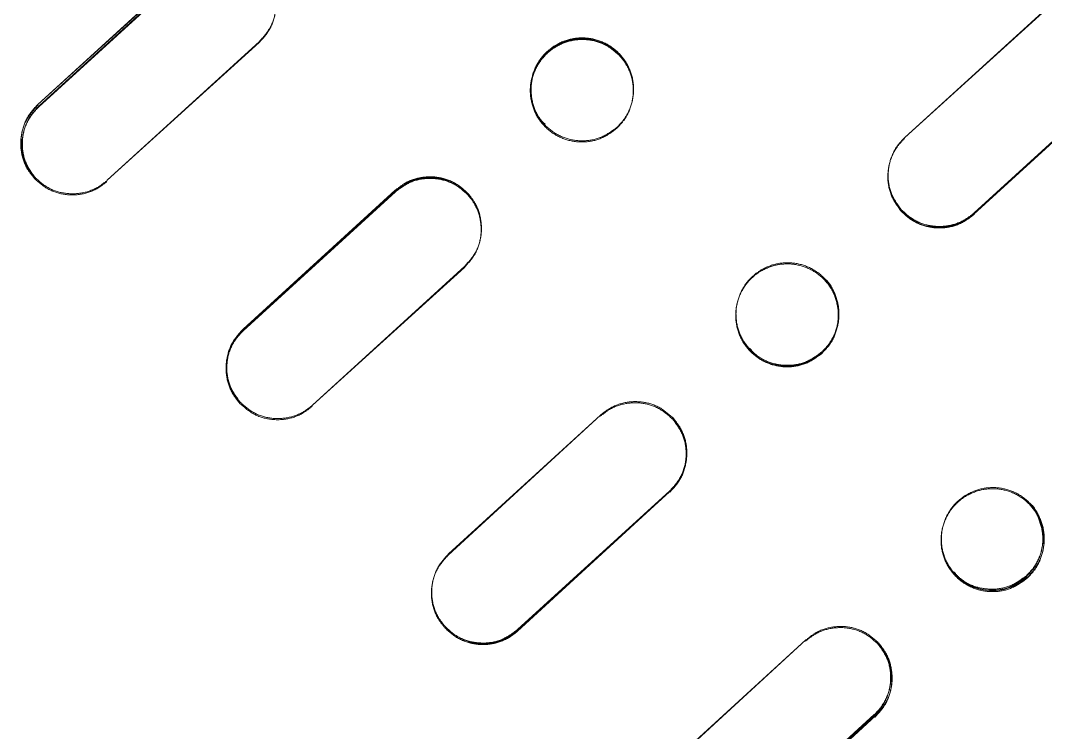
# Model space of a CAD drawing. Header units: millimetres. Extents: x -71377 to 516042, y -145869 to 441446.
# Drawn here: x 216652.5 to 216752, y 145951 to 146020.2 of the extents above; entities that cross this region are included whole.
import ezdxf

# ---------------------------------------------------------------- set-up
doc = ezdxf.new("R2010")
doc.units = ezdxf.units.MM
doc.header["$LTSCALE"] = 1000
doc.linetypes.add('IMPORT-DASHEDX2 _4_', pattern=[152.4, 101.6, -50.8])
doc.layers.add('05', color=5, linetype='IMPORT-DASHEDX2 _4_', lineweight=5)
doc.layers.add('조경라인_dwg', color=8, linetype='Continuous', lineweight=5)

# ---------------------------------------------------------------- blocks, each defined once
blk = doc.blocks.new('조경라인_dwg-6847807-지반층 배치도')
at = {"layer": '05'}
blk.add_line((216745.091, 146001.45), (216745.059, 146001.338), dxfattribs=at)
at = {"layer": '05', "flags": 128}
for points in [[(216654.143, 146011.926), (216654.298, 146011.902), (216669.068, 146025.388), (216668.944, 146025.524), (216654.175, 146012.038)], [(216654.175, 146012.038), (216668.913, 146025.412), (216669.036, 146025.276), (216654.267, 146011.791)], [(216753.087, 146022.208), (216738.349, 146008.834), (216753.118, 146022.32)], [(216675.65, 146018.033), (216660.912, 146004.659), (216675.681, 146018.145)], [(216745.024, 146001.376), (216759.794, 146014.862), (216759.829, 146014.823), (216745.056, 146001.488), (216759.825, 146014.974), (216759.86, 146014.935), (216745.091, 146001.45)], [(216674.071, 145990.101), (216674.147, 145990.164), (216688.916, 146003.65), (216688.872, 146003.699), (216674.102, 145990.213)], [(216674.102, 145990.213), (216688.84, 146003.587), (216688.885, 146003.538), (216674.115, 145990.053)], [(216695.582, 145996.203), (216680.844, 145982.829), (216695.614, 145996.315)], [(216694.008, 145968.265), (216708.81, 145981.863), (216694.04, 145968.377)], [(216715.552, 145974.478), (216700.751, 145960.881), (216700.716, 145960.919), (216715.485, 145974.405)], [(216715.52, 145974.367), (216715.517, 145974.517), (216700.747, 145961.031), (216700.782, 145960.993), (216715.552, 145974.478)], [(216713.942, 145946.434), (216728.743, 145960.031), (216713.974, 145946.545)], [(216735.481, 145952.651), (216720.68, 145939.054), (216720.566, 145939.179), (216735.336, 145952.665)], [(216735.45, 145952.54), (216735.367, 145952.777), (216720.598, 145939.291), (216720.712, 145939.166), (216735.481, 145952.651)]]:
    blk.add_lwpolyline(points, dxfattribs=at)
at = {"layer": '05'}
for points, knots in [([(216675.65, 146018.033), (216676.028, 146018.453), (216676.783, 146019.293), (216677.309, 146020.939), (216677.289, 146022.638), (216676.784, 146024.079), (216676.204, 146024.806), (216675.973, 146025.094)], [0, 0, 0, 0, 0.214691, 0.429386, 0.644079, 0.858774, 1, 1, 1, 1]), ([(216675.681, 146018.145), (216676.059, 146018.565), (216676.815, 146019.405), (216677.341, 146021.051), (216677.321, 146022.75), (216676.816, 146024.191), (216676.235, 146024.918), (216676.005, 146025.206)], [0, 0, 0, 0, 0.214691, 0.429386, 0.644079, 0.858774, 1, 1, 1, 1]), ([(216703.378, 146010.006), (216703.235, 146010.136), (216702.678, 146010.646), (216702.155, 146011.908), (216701.932, 146013.586), (216702.31, 146015.261), (216703.213, 146016.712), (216704.547, 146017.784), (216706.162, 146018.355), (216707.866, 146018.352), (216709.49, 146017.818), (216710.309, 146017.066), (216710.712, 146016.696)], [0, 0, 0, 0, 0.036867, 0.144259, 0.251652, 0.359044, 0.466436, 0.573828, 0.68122, 0.788611, 0.896005, 1, 1, 1, 1]), ([(216703.409, 146010.118), (216703.267, 146010.248), (216702.71, 146010.757), (216702.186, 146012.02), (216701.963, 146013.698), (216702.342, 146015.373), (216703.245, 146016.824), (216704.579, 146017.895), (216706.194, 146018.466), (216707.898, 146018.463), (216709.522, 146017.93), (216710.341, 146017.178), (216710.744, 146016.808)], [0, 0, 0, 0, 0.036867, 0.144259, 0.251652, 0.359044, 0.466436, 0.573828, 0.68122, 0.788611, 0.896005, 1, 1, 1, 1]), ([(216703.611, 146017.073), (216703.896, 146017.334), (216704.671, 146017.892), (216706.116, 146018.402), (216707.827, 146018.405), (216709.443, 146017.842), (216710.781, 146016.776), (216711.69, 146015.327), (216712.07, 146013.657), (216711.87, 146011.963), (216711.23, 146010.598), (216710.596, 146009.941), (216710.352, 146009.689)], [0.5, 0.5, 0.5, 0.5, 0.5368856, 0.5905742, 0.6442622, 0.6979514, 0.7516396, 0.805328, 0.8590167, 0.9127045, 0.966394, 1, 1, 1, 1]), ([(216703.643, 146017.185), (216703.928, 146017.446), (216704.703, 146018.004), (216706.148, 146018.514), (216707.859, 146018.517), (216709.474, 146017.954), (216710.812, 146016.888), (216711.721, 146015.439), (216712.101, 146013.769), (216711.902, 146012.075), (216711.262, 146010.71), (216710.628, 146010.053), (216710.383, 146009.8)], [0.5, 0.5, 0.5, 0.5, 0.5368856, 0.5905742, 0.6442622, 0.6979514, 0.7516396, 0.805328, 0.8590167, 0.9127045, 0.966394, 1, 1, 1, 1]), ([(216710.352, 146009.689), (216709.899, 146009.35), (216708.994, 146008.674), (216707.308, 146008.301), (216705.612, 146008.471), (216704.063, 146009.203), (216702.845, 146010.403), (216702.093, 146011.94), (216701.892, 146013.639), (216702.264, 146015.309), (216702.962, 146016.429), (216703.481, 146016.955), (216703.611, 146017.073)], [0, 0, 0, 0, 0.0536882, 0.107377, 0.1610657, 0.2147541, 0.2684426, 0.3221312, 0.3758198, 0.4295083, 0.4831969, 0.5, 0.5, 0.5, 0.5]), ([(216710.383, 146009.8), (216709.931, 146009.462), (216709.026, 146008.785), (216707.34, 146008.413), (216705.644, 146008.583), (216704.095, 146009.315), (216702.877, 146010.515), (216702.125, 146012.052), (216701.923, 146013.751), (216702.296, 146015.421), (216702.993, 146016.54), (216703.513, 146017.067), (216703.643, 146017.185)], [0, 0, 0, 0, 0.0536882, 0.107377, 0.1610657, 0.2147541, 0.2684426, 0.3221312, 0.3758198, 0.4295083, 0.4831969, 0.5, 0.5, 0.5, 0.5]), ([(216654.143, 146011.926), (216653.765, 146011.507), (216653.009, 146010.667), (216652.484, 146009.021), (216652.503, 146007.322), (216653.008, 146005.881), (216653.588, 146005.154), (216653.819, 146004.866)], [0, 0, 0, 0, 0.214695, 0.429386, 0.644079, 0.858774, 1, 1, 1, 1]), ([(216654.175, 146012.038), (216653.797, 146011.618), (216653.041, 146010.779), (216652.515, 146009.132), (216652.535, 146007.434), (216653.039, 146005.993), (216653.62, 146005.266), (216653.85, 146004.978)], [0, 0, 0, 0, 0.214695, 0.429386, 0.644079, 0.858774, 1, 1, 1, 1]), ([(216653.943, 146004.73), (216653.605, 146005.182), (216652.929, 146006.086), (216652.556, 146007.773), (216652.732, 146009.463), (216653.366, 146010.853), (216654.011, 146011.524), (216654.267, 146011.791)], [0, 0, 0, 0, 0.214692, 0.429384, 0.644077, 0.858772, 1, 1, 1, 1]), ([(216653.974, 146004.842), (216653.636, 146005.294), (216652.961, 146006.198), (216652.588, 146007.885), (216652.763, 146009.575), (216653.398, 146010.965), (216654.043, 146011.636), (216654.298, 146011.902)], [0, 0, 0, 0, 0.214692, 0.429384, 0.644077, 0.858772, 1, 1, 1, 1]), ([(216737.996, 146001.659), (216737.658, 146002.111), (216736.981, 146003.016), (216736.608, 146004.703), (216736.782, 146006.394), (216737.416, 146007.784), (216738.061, 146008.456), (216738.317, 146008.722)], [0, 0, 0, 0, 0.214692, 0.429384, 0.644078, 0.858772, 1, 1, 1, 1]), ([(216738.027, 146001.77), (216737.689, 146002.223), (216737.013, 146003.127), (216736.639, 146004.815), (216736.814, 146006.506), (216737.448, 146007.896), (216738.093, 146008.568), (216738.349, 146008.834)], [0, 0, 0, 0, 0.214692, 0.429384, 0.644078, 0.858772, 1, 1, 1, 1]), ([(216653.819, 146004.866), (216654.238, 146004.488), (216655.077, 146003.733), (216656.724, 146003.209), (216658.423, 146003.23), (216659.864, 146003.736), (216660.592, 146004.317), (216660.88, 146004.548)], [0, 0, 0, 0, 0.214692, 0.429385, 0.644078, 0.858772, 1, 1, 1, 1]), ([(216653.85, 146004.978), (216654.27, 146004.6), (216655.109, 146003.845), (216656.755, 146003.321), (216658.454, 146003.342), (216659.896, 146003.848), (216660.623, 146004.429), (216660.912, 146004.659)], [0, 0, 0, 0, 0.214692, 0.429385, 0.644078, 0.858772, 1, 1, 1, 1]), ([(216695.904, 146003.266), (216695.484, 146003.644), (216694.644, 146004.4), (216692.997, 146004.925), (216691.298, 146004.904), (216689.856, 146004.399), (216689.129, 146003.818), (216688.84, 146003.587)], [0, 0, 0, 0, 0.214693, 0.429384, 0.644077, 0.858772, 1, 1, 1, 1]), ([(216695.935, 146003.378), (216695.515, 146003.756), (216694.676, 146004.512), (216693.029, 146005.037), (216691.33, 146005.016), (216689.888, 146004.511), (216689.16, 146003.929), (216688.872, 146003.699)], [0, 0, 0, 0, 0.214693, 0.429384, 0.644077, 0.858772, 1, 1, 1, 1]), ([(216688.885, 146003.538), (216689.337, 146003.876), (216690.242, 146004.553), (216691.93, 146004.927), (216693.62, 146004.752), (216695.01, 146004.118), (216695.682, 146003.474), (216695.948, 146003.218)], [0, 0, 0, 0, 0.214692, 0.429387, 0.64408, 0.858775, 1, 1, 1, 1]), ([(216688.916, 146003.65), (216689.369, 146003.988), (216690.273, 146004.665), (216691.961, 146005.038), (216693.651, 146004.864), (216695.042, 146004.23), (216695.713, 146003.585), (216695.98, 146003.33)], [0, 0, 0, 0, 0.214692, 0.429387, 0.64408, 0.858775, 1, 1, 1, 1]), ([(216695.582, 145996.203), (216695.96, 145996.623), (216696.716, 145997.462), (216697.241, 145999.109), (216697.221, 146000.809), (216696.715, 146002.251), (216696.134, 146002.978), (216695.904, 146003.266)], [0, 0, 0, 0, 0.214692, 0.429386, 0.64408, 0.858773, 1, 1, 1, 1]), ([(216695.614, 145996.315), (216695.992, 145996.735), (216696.747, 145997.574), (216697.273, 145999.221), (216697.252, 146000.92), (216696.747, 146002.363), (216696.166, 146003.09), (216695.935, 146003.378)], [0, 0, 0, 0, 0.214692, 0.429386, 0.64408, 0.858773, 1, 1, 1, 1]), ([(216737.961, 146001.697), (216738.381, 146001.319), (216739.22, 146000.563), (216740.867, 146000.038), (216742.566, 146000.059), (216744.009, 146000.564), (216744.736, 146001.146), (216745.024, 146001.376)], [0, 0, 0, 0, 0.214692, 0.429385, 0.644078, 0.858772, 1, 1, 1, 1]), ([(216737.992, 146001.809), (216738.412, 146001.431), (216739.252, 146000.675), (216740.899, 146000.15), (216742.598, 146000.171), (216744.04, 146000.676), (216744.767, 146001.257), (216745.056, 146001.488)], [0, 0, 0, 0, 0.214692, 0.429385, 0.644078, 0.858772, 1, 1, 1, 1]), ([(216745.059, 146001.338), (216744.607, 146001), (216743.702, 146000.323), (216742.014, 145999.949), (216740.324, 146000.124), (216738.934, 146000.758), (216738.262, 146001.403), (216737.996, 146001.659)], [0, 0, 0, 0, 0.214696, 0.429387, 0.644081, 0.858773, 1, 1, 1, 1]), ([(216745.091, 146001.45), (216744.639, 146001.111), (216743.734, 146000.435), (216742.046, 146000.061), (216740.356, 146000.236), (216738.965, 146000.87), (216738.294, 146001.514), (216738.027, 146001.77)], [0, 0, 0, 0, 0.214696, 0.429387, 0.644081, 0.858773, 1, 1, 1, 1]), ([(216723.549, 145995.238), (216723.834, 145995.498), (216724.609, 145996.056), (216726.054, 145996.566), (216727.765, 145996.569), (216729.381, 145996.006), (216730.719, 145994.94), (216731.628, 145993.491), (216732.008, 145991.821), (216731.808, 145990.127), (216731.168, 145988.762), (216730.534, 145988.105), (216730.29, 145987.852)], [0.5, 0.5, 0.5, 0.5, 0.5368855, 0.5905738, 0.644262, 0.6979515, 0.7516393, 0.8053276, 0.8590161, 0.9127044, 0.966394, 1, 1, 1, 1]), ([(216723.58, 145995.349), (216723.866, 145995.61), (216724.64, 145996.168), (216726.086, 145996.678), (216727.797, 145996.681), (216729.412, 145996.118), (216730.75, 145995.051), (216731.659, 145993.603), (216732.039, 145991.933), (216731.84, 145990.238), (216731.2, 145988.873), (216730.566, 145988.217), (216730.321, 145987.964)], [0.5, 0.5, 0.5, 0.5, 0.5368855, 0.5905738, 0.644262, 0.6979515, 0.7516393, 0.8053276, 0.8590161, 0.9127044, 0.966394, 1, 1, 1, 1]), ([(216730.29, 145987.852), (216729.837, 145987.514), (216728.932, 145986.837), (216727.246, 145986.465), (216725.55, 145986.635), (216724.001, 145987.367), (216722.783, 145988.567), (216722.031, 145990.104), (216721.83, 145991.803), (216722.202, 145993.473), (216722.899, 145994.593), (216723.419, 145995.119), (216723.549, 145995.238)], [0, 0, 0, 0, 0.0536883, 0.1073774, 0.1610657, 0.2147543, 0.2684428, 0.3221314, 0.3758193, 0.4295084, 0.4831968, 0.5, 0.5, 0.5, 0.5]), ([(216730.321, 145987.964), (216729.869, 145987.626), (216728.964, 145986.949), (216727.278, 145986.577), (216725.582, 145986.747), (216724.033, 145987.478), (216722.815, 145988.679), (216722.062, 145990.216), (216721.861, 145991.915), (216722.234, 145993.585), (216722.931, 145994.705), (216723.45, 145995.231), (216723.58, 145995.349)], [0, 0, 0, 0, 0.0536883, 0.1073774, 0.1610657, 0.2147543, 0.2684428, 0.3221314, 0.3758193, 0.4295084, 0.4831968, 0.5, 0.5, 0.5, 0.5]), ([(216730.571, 145994.947), (216730.585, 145994.936), (216731.038, 145994.578), (216731.565, 145993.498), (216731.98, 145991.868), (216731.771, 145990.163), (216731.134, 145988.8), (216730.499, 145988.143), (216730.255, 145987.891)], [0, 0, 0, 0, 0.006793, 0.221495, 0.436199, 0.650899, 0.865608, 1, 1, 1, 1]), ([(216730.602, 145995.059), (216730.616, 145995.048), (216731.069, 145994.69), (216731.597, 145993.61), (216732.012, 145991.979), (216731.803, 145990.274), (216731.165, 145988.912), (216730.531, 145988.255), (216730.286, 145988.002)], [0, 0, 0, 0, 0.006793, 0.221495, 0.436199, 0.650899, 0.865608, 1, 1, 1, 1]), ([(216674.102, 145990.213), (216673.724, 145989.793), (216672.969, 145988.954), (216672.443, 145987.307), (216672.464, 145985.608), (216672.969, 145984.166), (216673.55, 145983.438), (216673.781, 145983.15)], [0, 0, 0, 0, 0.214695, 0.429386, 0.644077, 0.858771, 1, 1, 1, 1]), ([(216674.071, 145990.101), (216673.693, 145989.681), (216672.937, 145988.842), (216672.412, 145987.195), (216672.432, 145985.496), (216672.937, 145984.054), (216673.519, 145983.327), (216673.749, 145983.038)], [0, 0, 0, 0, 0.214695, 0.429386, 0.644077, 0.858771, 1, 1, 1, 1]), ([(216673.794, 145982.989), (216673.456, 145983.442), (216672.779, 145984.346), (216672.406, 145986.034), (216672.58, 145987.724), (216673.215, 145989.115), (216673.859, 145989.786), (216674.115, 145990.053)], [0, 0, 0, 0, 0.214694, 0.429385, 0.644078, 0.858772, 1, 1, 1, 1]), ([(216673.825, 145983.101), (216673.487, 145983.553), (216672.811, 145984.458), (216672.437, 145986.146), (216672.612, 145987.836), (216673.246, 145989.226), (216673.891, 145989.898), (216674.147, 145990.164)], [0, 0, 0, 0, 0.214694, 0.429385, 0.644078, 0.858772, 1, 1, 1, 1]), ([(216730.255, 145987.891), (216729.803, 145987.553), (216728.898, 145986.876), (216727.208, 145986.5), (216725.525, 145986.683), (216724.111, 145987.29), (216723.485, 145987.983), (216723.236, 145988.257)], [0, 0, 0, 0, 0.214742, 0.429488, 0.644231, 0.858978, 1, 1, 1, 1]), ([(216730.286, 145988.002), (216729.834, 145987.664), (216728.93, 145986.988), (216727.24, 145986.612), (216725.557, 145986.795), (216724.143, 145987.402), (216723.516, 145988.094), (216723.268, 145988.369)], [0, 0, 0, 0, 0.214742, 0.429488, 0.644231, 0.858978, 1, 1, 1, 1]), ([(216673.749, 145983.038), (216674.169, 145982.66), (216675.009, 145981.905), (216676.656, 145981.38), (216678.355, 145981.4), (216679.797, 145981.905), (216680.524, 145982.487), (216680.813, 145982.717)], [0, 0, 0, 0, 0.214693, 0.429384, 0.644078, 0.858772, 1, 1, 1, 1]), ([(216673.781, 145983.15), (216674.201, 145982.772), (216675.04, 145982.016), (216676.687, 145981.491), (216678.386, 145981.512), (216679.829, 145982.017), (216680.556, 145982.599), (216680.844, 145982.829)], [0, 0, 0, 0, 0.214693, 0.429384, 0.644078, 0.858772, 1, 1, 1, 1]), ([(216715.842, 145981.43), (216715.422, 145981.808), (216714.582, 145982.564), (216712.935, 145983.089), (216711.236, 145983.068), (216709.794, 145982.563), (216709.066, 145981.982), (216708.778, 145981.751)], [0, 0, 0, 0, 0.214692, 0.429384, 0.644078, 0.858772, 1, 1, 1, 1]), ([(216715.873, 145981.542), (216715.453, 145981.92), (216714.614, 145982.675), (216712.967, 145983.201), (216711.267, 145983.18), (216709.825, 145982.675), (216709.098, 145982.093), (216708.81, 145981.863)], [0, 0, 0, 0, 0.214692, 0.429384, 0.644078, 0.858772, 1, 1, 1, 1]), ([(216715.807, 145981.468), (216716.145, 145981.016), (216716.821, 145980.111), (216717.195, 145978.424), (216717.02, 145976.733), (216716.386, 145975.343), (216715.741, 145974.671), (216715.485, 145974.405)], [0, 0, 0, 0, 0.214692, 0.429384, 0.644078, 0.858772, 1, 1, 1, 1]), ([(216715.838, 145981.58), (216716.176, 145981.128), (216716.853, 145980.223), (216717.226, 145978.536), (216717.052, 145976.845), (216716.418, 145975.455), (216715.773, 145974.783), (216715.517, 145974.517)], [0, 0, 0, 0, 0.214692, 0.429384, 0.644078, 0.858772, 1, 1, 1, 1]), ([(216715.52, 145974.367), (216715.898, 145974.787), (216716.654, 145975.626), (216717.179, 145977.273), (216717.159, 145978.972), (216716.653, 145980.414), (216716.072, 145981.142), (216715.842, 145981.43)], [0, 0, 0, 0, 0.214692, 0.429387, 0.64408, 0.858773, 1, 1, 1, 1]), ([(216715.552, 145974.478), (216715.93, 145974.898), (216716.685, 145975.738), (216717.211, 145977.385), (216717.19, 145979.084), (216716.685, 145980.526), (216716.104, 145981.253), (216715.873, 145981.542)], [0, 0, 0, 0, 0.214692, 0.429387, 0.64408, 0.858773, 1, 1, 1, 1]), ([(216743.483, 145973.406), (216743.768, 145973.666), (216744.543, 145974.224), (216745.988, 145974.735), (216747.698, 145974.738), (216749.313, 145974.176), (216750.651, 145973.11), (216751.559, 145971.662), (216751.938, 145969.993), (216751.738, 145968.299), (216751.098, 145966.934), (216750.464, 145966.278), (216750.219, 145966.025)], [0.5, 0.5, 0.5, 0.5, 0.5368859, 0.5905741, 0.6442623, 0.6979511, 0.7516398, 0.8053279, 0.8590166, 0.9127048, 0.9663939, 1, 1, 1, 1]), ([(216743.514, 145973.517), (216743.8, 145973.778), (216744.574, 145974.336), (216746.019, 145974.846), (216747.73, 145974.85), (216749.345, 145974.287), (216750.682, 145973.222), (216751.591, 145971.774), (216751.97, 145970.105), (216751.77, 145968.411), (216751.129, 145967.046), (216750.495, 145966.39), (216750.251, 145966.137)], [0.5, 0.5, 0.5, 0.5, 0.5368859, 0.5905741, 0.6442623, 0.6979511, 0.7516398, 0.8053279, 0.8590166, 0.9127048, 0.9663939, 1, 1, 1, 1]), ([(216750.219, 145966.025), (216749.767, 145965.687), (216748.862, 145965.01), (216747.176, 145964.637), (216745.481, 145964.807), (216743.933, 145965.537), (216742.715, 145966.737), (216741.964, 145968.273), (216741.763, 145969.972), (216742.136, 145971.641), (216742.833, 145972.761), (216743.353, 145973.287), (216743.483, 145973.406)], [0, 0, 0, 0, 0.0536881, 0.1073773, 0.1610658, 0.2147542, 0.2684432, 0.3221319, 0.37582, 0.4295085, 0.4831971, 0.5, 0.5, 0.5, 0.5]), ([(216750.251, 145966.137), (216749.799, 145965.799), (216748.894, 145965.122), (216747.208, 145964.749), (216745.513, 145964.918), (216743.964, 145965.649), (216742.747, 145966.849), (216741.995, 145968.385), (216741.795, 145970.083), (216742.168, 145971.753), (216742.865, 145972.873), (216743.384, 145973.399), (216743.514, 145973.517)], [0, 0, 0, 0, 0.0536881, 0.1073773, 0.1610658, 0.2147542, 0.2684432, 0.3221319, 0.37582, 0.4295085, 0.4831971, 0.5, 0.5, 0.5, 0.5]), ([(216750.455, 145973.316), (216750.469, 145973.305), (216750.922, 145972.948), (216751.449, 145971.868), (216751.863, 145970.238), (216751.654, 145968.534), (216751.015, 145967.172), (216750.381, 145966.515), (216750.137, 145966.262)], [0, 0, 0, 0, 0.006793, 0.221495, 0.436197, 0.6509, 0.865608, 1, 1, 1, 1]), ([(216750.423, 145973.204), (216750.437, 145973.194), (216750.89, 145972.836), (216751.417, 145971.756), (216751.831, 145970.126), (216751.622, 145968.422), (216750.984, 145967.06), (216750.349, 145966.403), (216750.105, 145966.15)], [0, 0, 0, 0, 0.006793, 0.221495, 0.436197, 0.6509, 0.865608, 1, 1, 1, 1]), ([(216694.04, 145968.377), (216693.662, 145967.957), (216692.906, 145967.118), (216692.381, 145965.471), (216692.402, 145963.771), (216692.907, 145962.329), (216693.488, 145961.602), (216693.719, 145961.314)], [0, 0, 0, 0, 0.214695, 0.429386, 0.644078, 0.858774, 1, 1, 1, 1]), ([(216694.008, 145968.265), (216693.631, 145967.846), (216692.875, 145967.006), (216692.35, 145965.359), (216692.37, 145963.66), (216692.875, 145962.218), (216693.457, 145961.49), (216693.687, 145961.202)], [0, 0, 0, 0, 0.214695, 0.429386, 0.644078, 0.858774, 1, 1, 1, 1]), ([(216750.105, 145966.15), (216749.653, 145965.812), (216748.748, 145965.136), (216747.059, 145964.76), (216745.377, 145964.941), (216743.963, 145965.548), (216743.337, 145966.24), (216743.089, 145966.514)], [0, 0, 0, 0, 0.214743, 0.429489, 0.64423, 0.858978, 1, 1, 1, 1]), ([(216750.137, 145966.262), (216749.684, 145965.924), (216748.78, 145965.248), (216747.091, 145964.872), (216745.408, 145965.053), (216743.995, 145965.66), (216743.369, 145966.352), (216743.12, 145966.626)], [0, 0, 0, 0, 0.214743, 0.429489, 0.64423, 0.858978, 1, 1, 1, 1]), ([(216700.747, 145961.031), (216700.295, 145960.693), (216699.39, 145960.017), (216697.703, 145959.643), (216696.012, 145959.817), (216694.622, 145960.451), (216693.95, 145961.096), (216693.684, 145961.352)], [0, 0, 0, 0, 0.214695, 0.429386, 0.644077, 0.858773, 1, 1, 1, 1]), ([(216735.805, 145959.712), (216735.386, 145960.09), (216734.546, 145960.845), (216732.9, 145961.369), (216731.201, 145961.349), (216729.759, 145960.843), (216729.032, 145960.262), (216728.743, 145960.031)], [0, 0, 0, 0, 0.214694, 0.429386, 0.644077, 0.858772, 1, 1, 1, 1]), ([(216700.716, 145960.919), (216700.263, 145960.581), (216699.359, 145959.905), (216697.671, 145959.531), (216695.981, 145959.705), (216694.59, 145960.339), (216693.919, 145960.984), (216693.652, 145961.24)], [0, 0, 0, 0, 0.214695, 0.429386, 0.644077, 0.858773, 1, 1, 1, 1]), ([(216693.687, 145961.202), (216694.107, 145960.824), (216694.947, 145960.068), (216696.594, 145959.543), (216698.293, 145959.564), (216699.735, 145960.069), (216700.462, 145960.651), (216700.751, 145960.881)], [0, 0, 0, 0, 0.214692, 0.429385, 0.644076, 0.858772, 1, 1, 1, 1]), ([(216693.719, 145961.314), (216694.139, 145960.936), (216694.978, 145960.18), (216696.625, 145959.655), (216698.324, 145959.676), (216699.767, 145960.181), (216700.494, 145960.762), (216700.782, 145960.993)], [0, 0, 0, 0, 0.214692, 0.429385, 0.644076, 0.858772, 1, 1, 1, 1]), ([(216735.774, 145959.6), (216735.354, 145959.978), (216734.515, 145960.733), (216732.869, 145961.258), (216731.17, 145961.237), (216729.728, 145960.731), (216729, 145960.15), (216728.712, 145959.919)], [0, 0, 0, 0, 0.214694, 0.429386, 0.644077, 0.858772, 1, 1, 1, 1]), ([(216735.659, 145959.726), (216735.997, 145959.274), (216736.673, 145958.37), (216737.046, 145956.683), (216736.871, 145954.993), (216736.236, 145953.603), (216735.591, 145952.931), (216735.336, 145952.665)], [0, 0, 0, 0, 0.214691, 0.429386, 0.644078, 0.858772, 1, 1, 1, 1]), ([(216735.691, 145959.838), (216736.029, 145959.385), (216736.705, 145958.481), (216737.077, 145956.794), (216736.902, 145955.105), (216736.268, 145953.715), (216735.623, 145953.043), (216735.367, 145952.777)], [0, 0, 0, 0, 0.214691, 0.429386, 0.644078, 0.858772, 1, 1, 1, 1]), ([(216735.45, 145952.54), (216735.828, 145952.959), (216736.584, 145953.799), (216737.109, 145955.445), (216737.09, 145957.144), (216736.585, 145958.585), (216736.004, 145959.312), (216735.774, 145959.6)], [0, 0, 0, 0, 0.214691, 0.429387, 0.64408, 0.858772, 1, 1, 1, 1]), ([(216735.481, 145952.651), (216735.859, 145953.071), (216736.615, 145953.911), (216737.141, 145955.557), (216737.121, 145957.256), (216736.616, 145958.697), (216736.036, 145959.424), (216735.805, 145959.712)], [0, 0, 0, 0, 0.214691, 0.429387, 0.64408, 0.858772, 1, 1, 1, 1])]:
    blk.add_open_spline(points, degree=3, knots=knots, dxfattribs=at)

msp = doc.modelspace()

# ---------------------------------------------------------------- block references
at = {"layer": '조경라인_dwg', "rotation": 8.537736462515947e-07}
msp.add_blockref('조경라인_dwg-6847807-지반층 배치도', (-0.002, 0.004), dxfattribs=at)

doc.saveas('drawing.dxf')
